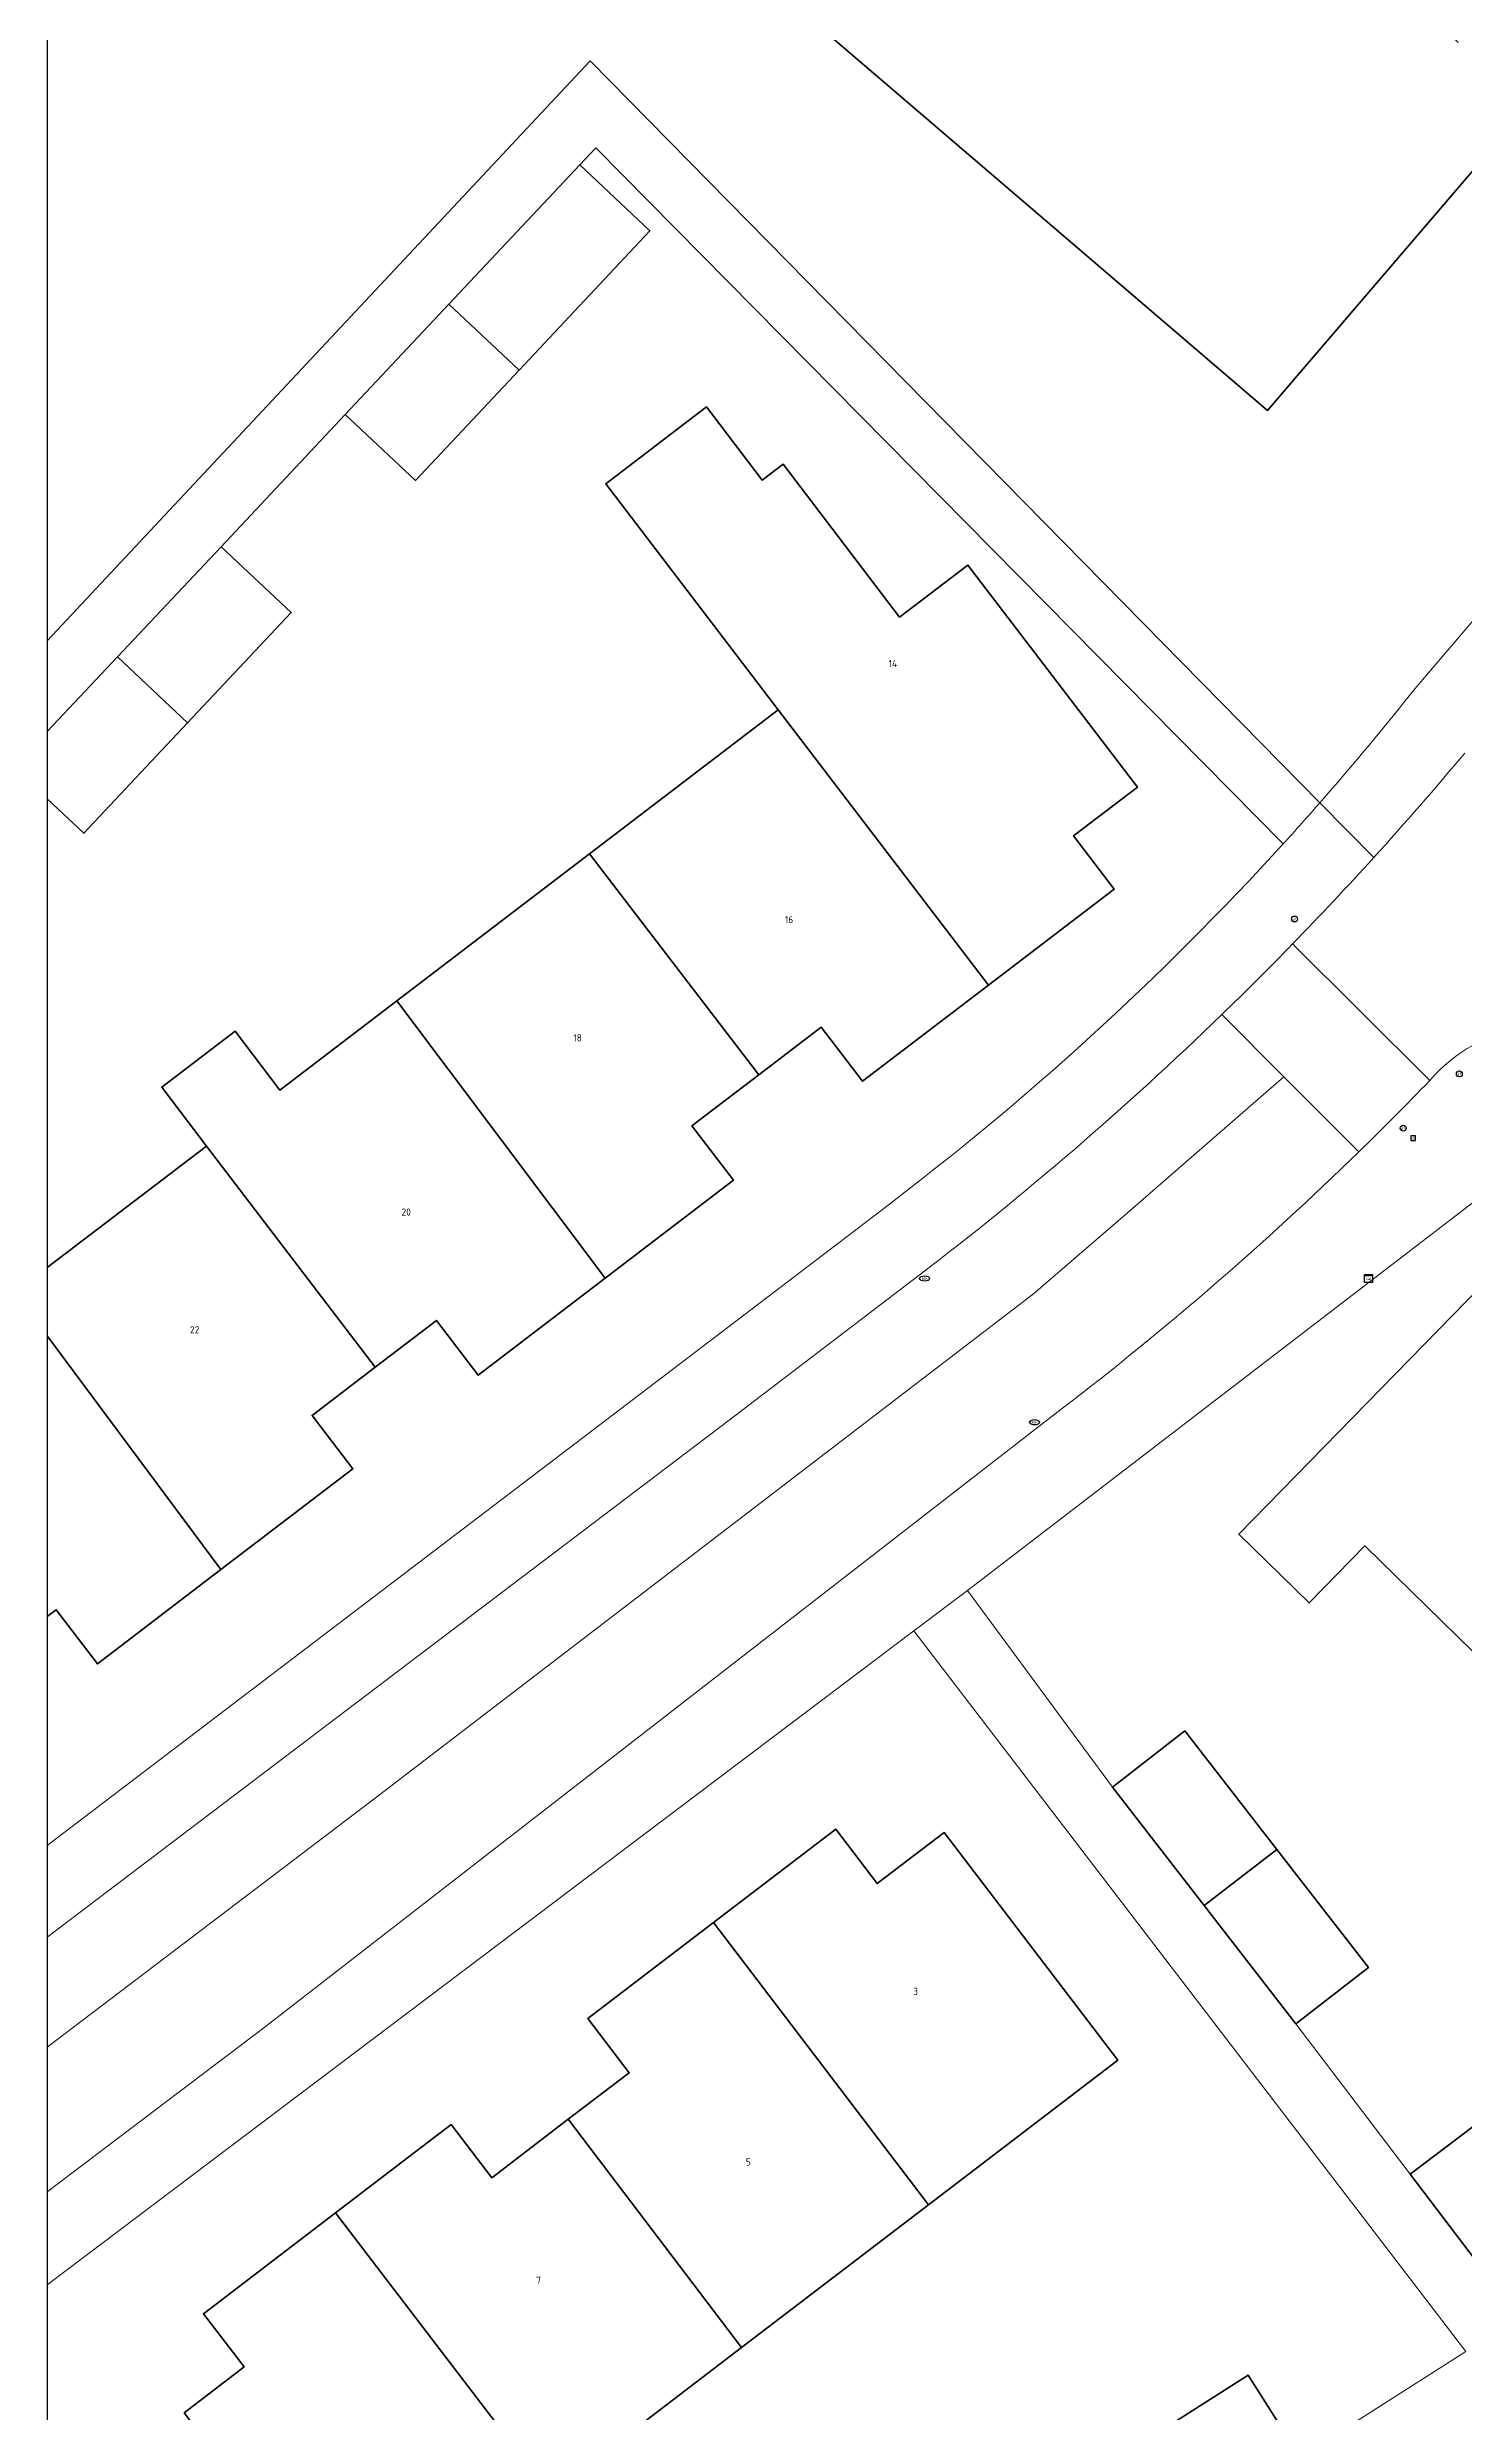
# Model space of a CAD drawing. Header units: metres. Extents: x 30438 to 30782, y 387448 to 387694.
# Drawn here: x 30511 to 30546.6, y 387552.6 to 387612.1 of the extents above; entities that cross this region are included whole.
import ezdxf
from ezdxf.enums import TextEntityAlignment as Align

# ---------------------------------------------------------------- set-up
doc = ezdxf.new("R2010")
doc.units = ezdxf.units.M
doc.linetypes.add('HIDDEN5', pattern=[2.8375, 1.25, -1.5875])
for name, color, linetype, lineweight in [('B-GV-IE-MEUBILAIR-S', 7, 'Continuous', 25), ('B-GV-OG-BEBOUWING-GV', 7, 'Continuous', 35), ('B-GV-OG-BEBOUWING-T18', 10, 'Continuous', 18), ('B-GV-OG-TERREIN_ERF-GV', 7, 'Continuous', 18), ('B-GV-VH-OPENVERHARDING_BETONSTRAATSTEEN-GV', 90, 'Continuous', 18), ('B-GV-VH-OPENVERHARDING_STRAATBAKSTEEN-GV', 90, 'Continuous', 18), ('B-GV-VH-OPENVERHARDING_TEGEL-GV', 90, 'Continuous', 18)]:
    doc.layers.add(name, color=color, linetype=linetype, lineweight=lineweight)
doc.styles.add('NLCS-ISO', font='NLCS-ISO.ttf')
doc.styles.add('NLCS-ISO-M100-T18', font='NLCS-ISO.ttf', dxfattribs={"height": 0.18})

# ---------------------------------------------------------------- blocks, each defined once
blk = doc.blocks.new('SIE-MEUBILAIR_BORD_VERKEER-SO')
blk.add_lwpolyline([(-0.5625, -0.5625), (0.5625, -0.5625), (0.5625, 0.5625), (-0.5625, 0.5625)], close=True)
at = {"style": 'NLCS-ISO'}
blk.add_text('vb', height=0.75, dxfattribs=at).set_placement((0, 0), align=Align.MIDDLE_CENTER)
blk = doc.blocks.new('SIE-MEUBILAIR_KAST_CAI-SO')
for points in [[(-1, 1), (1, 1), (1, 0.84), (-1, 0.84)], [(-1, 0.76), (1, 0.76), (1, -1), (-1, -1)]]:
    blk.add_lwpolyline(points, close=True)
at = {"style": 'NLCS-ISO'}
blk.add_text('cai', height=0.75, dxfattribs=at).set_placement((0, 0), align=Align.MIDDLE_CENTER)
blk = doc.blocks.new('SIE-MEUBILAIR_PAAL_AFSLUITPAAL-SO')
blk.add_circle((0, 0), 0.75)
at = {"style": 'NLCS-ISO'}
blk.add_text('af', height=0.75, dxfattribs=at).set_placement((0, 0.05), align=Align.MIDDLE_CENTER)
blk = doc.blocks.new('SIE-MEUBILAIR_PUT_KOLK-SO')
blk.add_ellipse((0, 0), major_axis=(1.25, 0), ratio=0.54)
at = {"style": 'NLCS-ISO'}
blk.add_text('klk', height=0.75, dxfattribs=at).set_placement((0.03, 0), align=Align.MIDDLE_CENTER)

msp = doc.modelspace()

# ---------------------------------------------------------------- linework, layer by layer
at = {"linetype": 'HIDDEN5'}
msp.add_line((30710.96, 387447.669), (30510.96, 387647.669), dxfattribs=at)
msp.add_lwpolyline([(30510.96, 387447.669), (30710.96, 387447.669), (30710.96, 387647.669), (30510.96, 387647.669)], close=True)
msp.add_lwpolyline([(30510.96, 387447.669), (30710.96, 387447.669), (30710.96, 387647.669), (30510.96, 387647.669)], close=True)
at = {"layer": 'B-GV-OG-BEBOUWING-GV'}
for points in [[(30541.968, 387628.454), (30529.228, 387613.572), (30541.642, 387602.945), (30554.382, 387617.827)], [(30522.823, 387603.955), (30526.114, 387607.456), (30524.351, 387609.113), (30521.06, 387605.613)], [(30522.823, 387603.955), (30521.06, 387605.613), (30518.453, 387602.841), (30520.216, 387601.183)], [(30534.622, 387588.493), (30537.787, 387590.908), (30536.767, 387592.246), (30538.37, 387593.469), (30534.108, 387599.056), (30532.392, 387597.747), (30529.46, 387601.589), (30528.938, 387601.191), (30527.535, 387603.031), (30525.002, 387601.099), (30529.338, 387595.417)], [(30515.33, 387599.518), (30512.723, 387596.746), (30514.486, 387595.088), (30517.093, 387597.86)], [(30528.854, 387586.242), (30530.42, 387587.437), (30531.457, 387586.078), (30534.622, 387588.493), (30529.338, 387595.417), (30524.59, 387591.794)], [(30519.747, 387588.099), (30524.99, 387581.133), (30528.212, 387583.591), (30527.17, 387584.957), (30528.854, 387586.242), (30524.59, 387591.794)], [(30519.747, 387588.099), (30516.81, 387585.859), (30515.682, 387587.338), (30513.838, 387585.931), (30514.965, 387584.451), (30519.202, 387578.89), (30520.743, 387580.066), (30521.791, 387578.692), (30524.99, 387581.133)], [(30552.873, 387578.056), (30548.436, 387582.388), (30540.923, 387574.691), (30542.69, 387572.966), (30544.087, 387574.397), (30546.807, 387571.742)], [(30541.876, 387566.769), (30539.565, 387569.749), (30537.741, 387568.335), (30540.05, 387565.357)], [(30533.12, 387557.837), (30537.878, 387561.469), (30533.508, 387567.193), (30531.829, 387565.91), (30530.787, 387567.275), (30527.715, 387564.93)], [(30541.876, 387566.769), (30540.05, 387565.357), (30542.355, 387562.384), (30544.179, 387563.798)], [(30533.12, 387557.837), (30527.715, 387564.93), (30524.554, 387562.516), (30525.592, 387561.156), (30524.057, 387559.984), (30528.417, 387554.246)], [(30523.602, 387550.57), (30528.417, 387554.246), (30524.057, 387559.984), (30522.135, 387558.517), (30521.115, 387559.852), (30518.203, 387557.629)], [(30547.531, 387555.574), (30549.458, 387557.038), (30547.155, 387560.067), (30545.229, 387558.603)], [(30514.398, 387552.606), (30518.769, 387546.881), (30523.602, 387550.57), (30518.203, 387557.629), (30514.886, 387555.096), (30515.907, 387553.758)], [(30539.255, 387549.451), (30542.463, 387551.494), (30541.154, 387553.55), (30537.945, 387551.505)]]:
    msp.add_lwpolyline(points, close=True, dxfattribs=at)
for points in [[(30510.96, 387593.181), (30511.88, 387592.316), (30514.486, 387595.088), (30512.723, 387596.746), (30510.96, 387594.871)], [(30510.96, 387579.679), (30515.327, 387573.802), (30518.644, 387576.333), (30517.616, 387577.68), (30519.202, 387578.89), (30514.965, 387584.451), (30510.96, 387581.395)], [(30510.96, 387572.625), (30511.183, 387572.795), (30512.222, 387571.433), (30515.327, 387573.802), (30510.96, 387579.679)]]:
    msp.add_lwpolyline(points, dxfattribs=at)
at = {"layer": 'B-GV-OG-TERREIN_ERF-GV'}
for points in [[(30545.395, 387596.006), (30589.48, 387647.669)], [(30510.96, 387597.154), (30524.607, 387611.729), (30542.958, 387593.08)], [(30542.034, 387592.046), (30524.755, 387609.543), (30524.351, 387609.113), (30526.114, 387607.456), (30522.823, 387603.955), (30520.216, 387601.183), (30518.453, 387602.841), (30515.33, 387599.518), (30517.093, 387597.86), (30514.486, 387595.088), (30511.88, 387592.316), (30510.96, 387593.181)], [(30524.59, 387591.794), (30529.338, 387595.417), (30525.002, 387601.099), (30527.535, 387603.031), (30528.938, 387601.191), (30529.46, 387601.589), (30532.392, 387597.747), (30534.108, 387599.056), (30538.37, 387593.469), (30536.767, 387592.246), (30537.787, 387590.908), (30534.622, 387588.493), (30531.457, 387586.078), (30530.42, 387587.437), (30528.854, 387586.242), (30527.17, 387584.957), (30528.212, 387583.591), (30524.99, 387581.133), (30521.791, 387578.692), (30520.743, 387580.066), (30519.202, 387578.89), (30517.616, 387577.68), (30518.644, 387576.333), (30515.327, 387573.802), (30512.222, 387571.433), (30511.183, 387572.795), (30510.96, 387572.625)], [(30510.96, 387581.395), (30514.965, 387584.451), (30513.838, 387585.931), (30515.682, 387587.338), (30516.81, 387585.859), (30519.747, 387588.099), (30524.59, 387591.794)], [(30548.634, 387584.429), (30534.1, 387573.278), (30537.741, 387568.335), (30539.565, 387569.749), (30541.876, 387566.769), (30544.179, 387563.798), (30542.355, 387562.384), (30545.229, 387558.603), (30547.155, 387560.067), (30549.458, 387557.038), (30551.76, 387554.009), (30549.834, 387552.545)], [(30510.96, 387566.869), (30527.42, 387579.398), (30531.915, 387582.826)], [(30546.807, 387571.742), (30544.087, 387574.397), (30542.69, 387572.966), (30540.923, 387574.691), (30548.436, 387582.388)], [(30510.96, 387533.286), (30511.798, 387531.97), (30515.674, 387534.438), (30514.374, 387536.481), (30517.582, 387538.526), (30520.791, 387540.571), (30522.094, 387538.525), (30525.917, 387540.959), (30524.613, 387543.007), (30527.822, 387545.052), (30531.031, 387547.098), (30532.337, 387545.046), (30536.044, 387547.407), (30534.737, 387549.46), (30537.945, 387551.505), (30541.154, 387553.55), (30542.463, 387551.494), (30546.628, 387554.145), (30532.751, 387572.261), (30510.96, 387555.826)], [(30514.398, 387552.606), (30515.907, 387553.758), (30514.886, 387555.096), (30518.203, 387557.629), (30521.115, 387559.852), (30522.135, 387558.517), (30524.057, 387559.984), (30525.592, 387561.156), (30524.554, 387562.516), (30527.715, 387564.93), (30530.787, 387567.275), (30531.829, 387565.91), (30533.508, 387567.193), (30537.878, 387561.469), (30533.12, 387557.837), (30528.417, 387554.246), (30523.602, 387550.57)]]:
    msp.add_lwpolyline(points, dxfattribs=at)
msp.add_lwpolyline([(30541.968, 387628.454), (30554.382, 387617.827), (30541.642, 387602.945), (30529.228, 387613.572)], close=True, dxfattribs=at)
for points in [[(30542.958, 387593.08, 0.012844), (30545.395, 387596.006)], [(30531.915, 387582.826, 0.046408), (30542.034, 387592.046)]]:
    msp.add_lwpolyline(points, format="xyb", dxfattribs=at)
at = {"layer": 'B-GV-VH-OPENVERHARDING_BETONSTRAATSTEEN-GV'}
for points in [[(30542.272, 387589.531, -0.007032), (30540.493, 387587.755)], [(30543.936, 387584.304, 0.007553), (30545.72, 387586.095)], [(30536.455, 387577.835, 0.029872), (30543.936, 387584.304)]]:
    msp.add_lwpolyline(points, format="xyb", dxfattribs=at)
for points in [[(30545.72, 387586.095), (30542.272, 387589.531)], [(30540.493, 387587.755), (30542.048, 387586.193), (30543.936, 387584.304)], [(30543.936, 387584.304), (30542.048, 387586.193), (30538.118, 387582.769), (30535.759, 387580.732), (30519.171, 387568.029), (30510.96, 387561.8)], [(30510.96, 387558.162), (30516.402, 387562.285), (30536.455, 387577.835)]]:
    msp.add_lwpolyline(points, dxfattribs=at)
at = {"layer": 'B-GV-VH-OPENVERHARDING_STRAATBAKSTEEN-GV'}
for points in [[(30546.6, 387594.329, -0.010373), (30544.313, 387591.703)], [(30544.313, 387591.703, -0.008781), (30542.272, 387589.531)], [(30540.493, 387587.755, -0.029455), (30532.886, 387581.205)], [(30545.72, 387586.095, -0.371297), (30550.785, 387586.888)]]:
    msp.add_lwpolyline(points, format="xyb", dxfattribs=at)
for points in [[(30542.272, 387589.531), (30545.72, 387586.095)], [(30535.759, 387580.732), (30538.118, 387582.769), (30542.048, 387586.193), (30540.493, 387587.755)], [(30532.886, 387581.205), (30528.107, 387577.563), (30510.96, 387564.563)], [(30510.96, 387561.8), (30519.171, 387568.029), (30535.759, 387580.732)]]:
    msp.add_lwpolyline(points, dxfattribs=at)
at = {"layer": 'B-GV-VH-OPENVERHARDING_TEGEL-GV'}
for points in [[(30589.48, 387647.669), (30545.395, 387596.006)], [(30524.607, 387611.729), (30510.96, 387597.154)], [(30542.958, 387593.08), (30524.607, 387611.729)], [(30510.96, 387594.871), (30512.723, 387596.746), (30515.33, 387599.518), (30518.453, 387602.841), (30521.06, 387605.613), (30524.351, 387609.113), (30524.755, 387609.543), (30542.034, 387592.046)], [(30542.958, 387593.08), (30544.313, 387591.703)], [(30544.313, 387591.703), (30542.958, 387593.08)], [(30532.751, 387572.261), (30534.1, 387573.278), (30548.634, 387584.429), (30550.785, 387586.888)], [(30531.915, 387582.826), (30527.42, 387579.398), (30510.96, 387566.869)], [(30510.96, 387564.563), (30528.107, 387577.563), (30532.886, 387581.205)], [(30536.455, 387577.835), (30516.402, 387562.285), (30510.96, 387558.162)], [(30549.834, 387552.545), (30547.531, 387555.574), (30545.229, 387558.603), (30542.355, 387562.384), (30540.05, 387565.357), (30537.741, 387568.335), (30534.1, 387573.278), (30532.751, 387572.261), (30546.628, 387554.145), (30542.463, 387551.494)], [(30510.96, 387555.826), (30532.751, 387572.261)]]:
    msp.add_lwpolyline(points, dxfattribs=at)
for points in [[(30545.395, 387596.006, -0.012844), (30542.958, 387593.08)], [(30544.313, 387591.703, 0.010373), (30546.6, 387594.329)], [(30542.034, 387592.046, 0.005148), (30542.958, 387593.08)], [(30542.958, 387593.08, -0.005148), (30542.034, 387592.046)], [(30542.034, 387592.046, -0.046408), (30531.915, 387582.826)], [(30542.272, 387589.531, 0.008781), (30544.313, 387591.703)], [(30540.493, 387587.755, 0.007032), (30542.272, 387589.531)], [(30532.886, 387581.205, 0.029455), (30540.493, 387587.755)], [(30550.785, 387586.888, 0.371297), (30545.72, 387586.095)], [(30545.72, 387586.095, -0.007553), (30543.936, 387584.304)], [(30543.936, 387584.304, -0.029872), (30536.455, 387577.835)]]:
    msp.add_lwpolyline(points, format="xyb", dxfattribs=at)

# ---------------------------------------------------------------- block references
at = {"layer": 'B-GV-IE-MEUBILAIR-S', "xscale": 0.1, "yscale": 0.1, "zscale": 0.1}
for name, p in [('SIE-MEUBILAIR_PAAL_AFSLUITPAAL-SO', (30542.322, 387590.158)), ('SIE-MEUBILAIR_PAAL_AFSLUITPAAL-SO', (30546.465, 387586.264)), ('SIE-MEUBILAIR_PAAL_AFSLUITPAAL-SO', (30545.054, 387584.901)), ('SIE-MEUBILAIR_BORD_VERKEER-SO', (30545.303, 387584.649)), ('SIE-MEUBILAIR_PUT_KOLK-SO', (30533.02, 387581.121)), ('SIE-MEUBILAIR_KAST_CAI-SO', (30544.184, 387581.118)), ('SIE-MEUBILAIR_PUT_KOLK-SO', (30535.786, 387577.507))]:
    msp.add_blockref(name, p, dxfattribs=at)

# ---------------------------------------------------------------- texts
at = {"layer": 'B-GV-OG-BEBOUWING-T18', "style": 'NLCS-ISO-M100-T18'}
for s, p in [('14', (30532.222, 387596.582)), ('16', (30529.61, 387590.144)), ('18', (30524.293, 387587.171)), ('20', (30519.985, 387582.792)), ('22', (30514.665, 387579.832)), ('3', (30532.795, 387563.2)), ('5', (30528.587, 387558.911)), ('7', (30523.314, 387555.938))]:
    msp.add_text(s, height=0.18, dxfattribs=at).set_placement(p, align=Align.MIDDLE)

doc.saveas('drawing.dxf')
